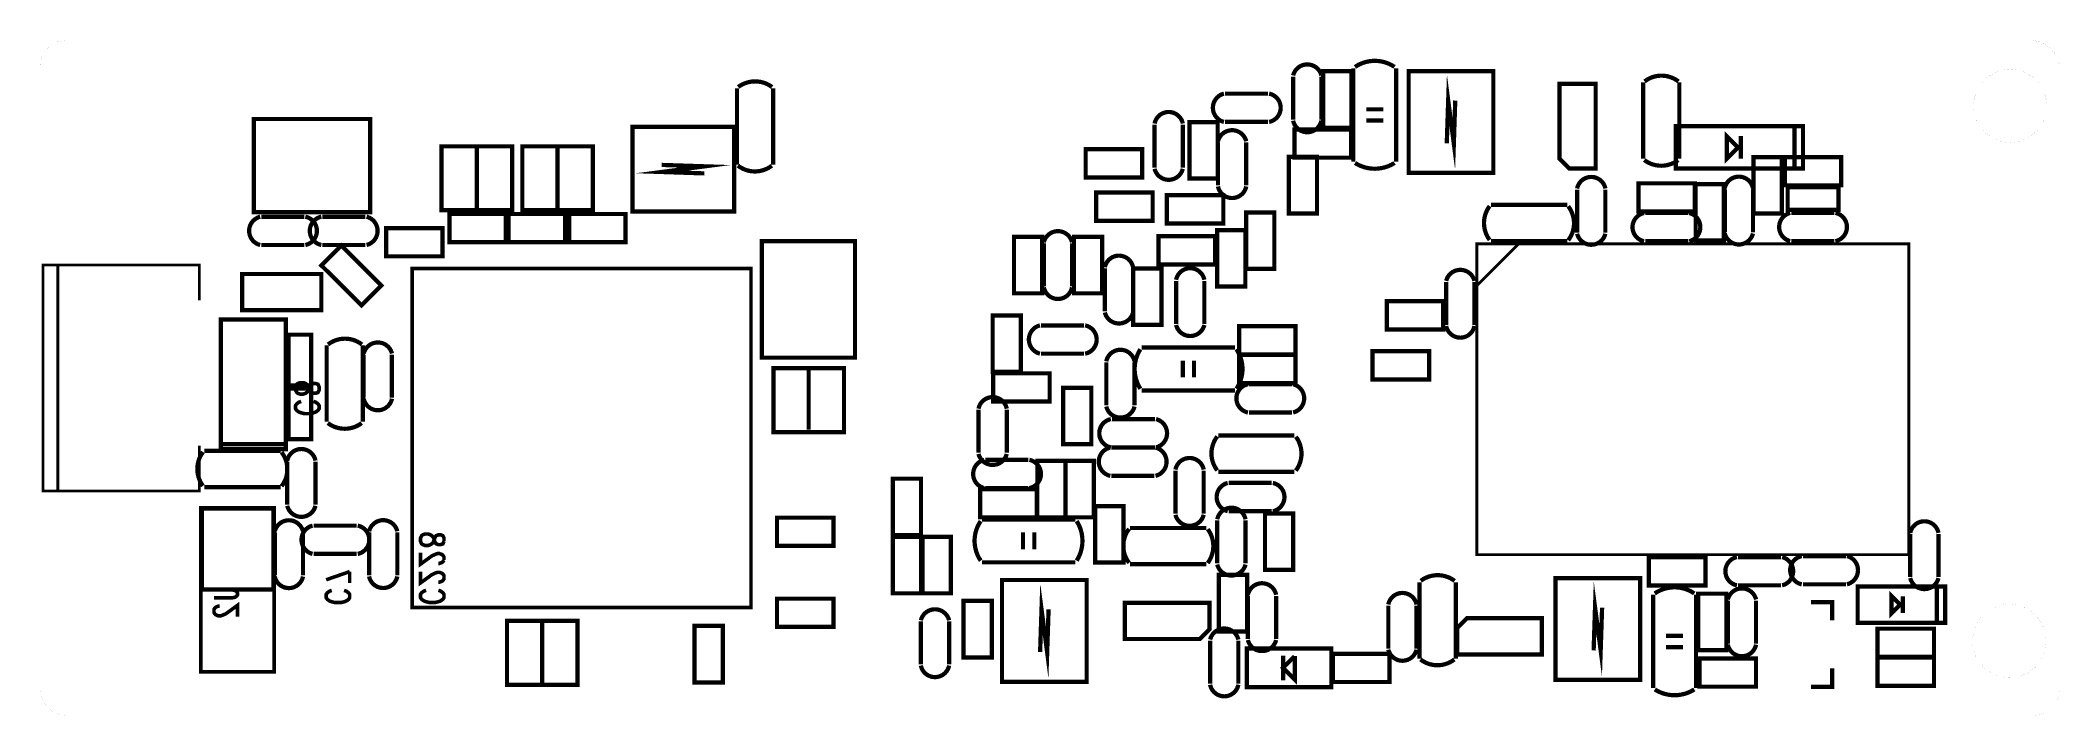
# Model space of a CAD drawing. Extents: x 3.94 to 6.75, y 3.94 to 4.88.
import ezdxf

# ---------------------------------------------------------------- set-up
doc = ezdxf.new("R2010")
doc.units = 0
doc.header["$MEASUREMENT"] = 0
doc.layers.add('L6-SILK_PHO', color=7, linetype='CONTINUOUS')

msp = doc.modelspace()

# ---------------------------------------------------------------- linework, layer by layer
at = {"layer": 'L6-SILK_PHO'}
for points, const_width in [([(3.97241, 4.87795, 0.4045754), (3.93701, 4.84248)], 0.00004), ([(6.75197, 4.84251, 0.3336009), (6.71488, 4.87795)], 0.00004), ([(5.72282, 4.82912, 0.7803916), (5.68346, 4.82916)], 0.00591), ([(5.82478, 4.84101, 0.3090453), (5.76964, 4.84096)], 0.00591), ([(4.95702, 4.81298, 0.3331647), (4.9098, 4.81302)], 0.00591), ([(6.2206, 4.82075, 0.3419085), (6.17335, 4.82079)], 0.00591), ([(5.58697, 4.80377, 0.7804398), (5.58693, 4.7644)], 0.00591), ([(5.64995, 4.7644, 0.8196782), (5.64995, 4.80377)], 0.00591), ([(5.52963, 4.76206, 0.820093), (5.49026, 4.76206)], 0.00591), ([(5.68345, 4.76614, 0.8196814), (5.72282, 4.76614)], 0.00591), ([(5.61803, 4.73742, 0.7805931), (5.57867, 4.73745)], 0.00591), ([(4.90944, 4.70342, 0.3419085), (4.95669, 4.70338)], 0.00591), ([(5.49026, 4.69908, 0.7806352), (5.52963, 4.69905)], 0.00591), ([(5.76974, 4.7071, 0.2909293), (5.82482, 4.70715)], 0.00591), ([(6.17301, 4.71119, 0.3331365), (6.22024, 4.71115)], 0.00591), ([(5.57866, 4.67444, 0.820093), (5.61803, 4.67444)], 0.00591), ([(6.11874, 4.67154, 0.8196814), (6.07937, 4.67154)], 0.00591), ([(6.32451, 4.67193, 0.820093), (6.28514, 4.67193)], 0.00591), ([(5.9574, 4.64709, 0.3331647), (5.95736, 4.59987)], 0.00591), ([(6.06696, 4.59951, 0.3418513), (6.067, 4.64675)], 0.00591), ([(4.24339, 4.63222, 0.7808245), (4.24335, 4.59285)], 0.00591), ([(4.30636, 4.59285, 0.8200898), (4.30636, 4.63222)], 0.00591), ([(4.32871, 4.63222, 0.8196814), (4.32871, 4.59285)], 0.00591), ([(4.39169, 4.59284, 0.7804398), (4.39173, 4.63221)], 0.00591), ([(6.17272, 4.6374, 0.820093), (6.17272, 4.59803)], 0.00591), ([(6.2357, 4.59803, 0.7806352), (6.23573, 4.6374)], 0.00591), ([(6.37638, 4.63758, 0.7804398), (6.37634, 4.59821)], 0.00591), ([(6.43936, 4.5982, 0.8196782), (6.43936, 4.63757)], 0.00591), ([(5.37523, 4.59673, 0.7804398), (5.33586, 4.59677)], 0.00591), ([(6.07937, 4.60856, 0.7807794), (6.11873, 4.60852)], 0.00591), ([(6.28514, 4.60895, 0.7806352), (6.32451, 4.60892)], 0.00591), ([(5.4603, 4.56185, 0.820093), (5.42093, 4.56185)], 0.00591), ([(5.55967, 4.54437, 0.820093), (5.5203, 4.54437)], 0.00591), ([(5.93618, 4.54282, 0.7803916), (5.89682, 4.54286)], 0.00591), ([(5.33585, 4.53375, 0.8196814), (5.37522, 4.53375)], 0.00591), ([(5.33043, 4.48076, 0.7805931), (5.3304, 4.4414)], 0.00591), ([(5.39341, 4.44139, 0.8200898), (5.39341, 4.48076)], 0.00591), ([(5.42093, 4.49887, 0.7806352), (5.4603, 4.49884)], 0.00591), ([(5.5203, 4.48139, 0.7806352), (5.55967, 4.48136)], 0.00591), ([(5.89681, 4.47984, 0.8196814), (5.93618, 4.47984)], 0.00591), ([(4.38523, 4.4542, 0.3419085), (4.33798, 4.45424)], 0.00591), ([(4.4271, 4.44163, 0.7805931), (4.38774, 4.44166)], 0.00591), ([(5.46234, 4.43068, 0.820093), (5.42297, 4.43068)], 0.00591), ([(5.47044, 4.44753, 0.2909864), (5.47049, 4.39245)], 0.00591), ([(5.60435, 4.39249, 0.3090453), (5.6043, 4.44763)], 0.00591), ([(5.62047, 4.39881, 0.8196814), (5.62047, 4.35944)], 0.00591), ([(5.68345, 4.35943, 0.7804398), (5.68349, 4.3988)], 0.00591), ([(4.38773, 4.37865, 0.820093), (4.4271, 4.37865)], 0.00591), ([(5.28421, 4.36471, 0.820093), (5.24484, 4.36471)], 0.00591), ([(5.42296, 4.3677, 0.7806352), (5.46233, 4.36767)], 0.00591), ([(4.33765, 4.34464, 0.3330794), (4.38487, 4.3446)], 0.00591), ([(5.42934, 4.35016, 0.8196814), (5.42934, 4.31079)], 0.00591), ([(5.49232, 4.31078, 0.7804398), (5.49236, 4.35015)], 0.00591), ([(4.16367, 4.30433, 0.3330794), (4.16363, 4.25711)], 0.00591), ([(4.27323, 4.25675, 0.3419085), (4.27327, 4.304)], 0.00591), ([(4.3205, 4.29236, 0.820093), (4.28113, 4.29236)], 0.00591), ([(5.42864, 4.3105, 0.820093), (5.42864, 4.27113)], 0.00591), ([(5.49161, 4.27113, 0.7807794), (5.49165, 4.31049)], 0.00591), ([(5.57766, 4.32598, 0.3419085), (5.57762, 4.27873)], 0.00591), ([(5.68722, 4.2784, 0.3330794), (5.68726, 4.32562)], 0.00591), ([(5.25276, 4.2934, 0.7808245), (5.25272, 4.25403)], 0.00591), ([(5.24484, 4.30173, 0.7806352), (5.28421, 4.3017)], 0.00591), ([(5.31573, 4.25403, 0.8200898), (5.31573, 4.2934)], 0.00591), ([(5.55875, 4.27986, 0.8196814), (5.51938, 4.27986)], 0.00591), ([(5.5922, 4.26122, 0.7805931), (5.59217, 4.22186)], 0.00591), ([(5.65518, 4.22185, 0.8200898), (5.65518, 4.26122)], 0.00591), ([(4.28113, 4.22938, 0.7805931), (4.32049, 4.22935)], 0.00591), ([(5.61703, 4.21054, 0.8196814), (5.57766, 4.21054)], 0.00591), ([(4.3031, 4.19382, 0.7806352), (4.26373, 4.19385)], 0.00591), ([(4.3164, 4.20171, 0.7806352), (4.31637, 4.16234)], 0.00591), ([(4.37938, 4.16234, 0.8200898), (4.37938, 4.20171)], 0.00591), ([(4.4346, 4.19394, 0.7806352), (4.39523, 4.19397)], 0.00591), ([(5.24783, 4.20804, 0.3090916), (5.24788, 4.15289)], 0.00591), ([(5.38174, 4.15299, 0.2910309), (5.38169, 4.20808)], 0.00591), ([(5.45477, 4.19717, 0.3418513), (5.45473, 4.14993)], 0.00591), ([(5.51938, 4.21688, 0.7808245), (5.55875, 4.21684)], 0.00591), ([(5.56433, 4.14959, 0.3331647), (5.56437, 4.19681)], 0.00591), ([(6.5831, 4.19165, 0.820093), (6.54373, 4.19165)], 0.00591), ([(5.57766, 4.14756, 0.7804398), (5.61703, 4.14752)], 0.00591), ([(6.30217, 4.15787, 0.820093), (6.30217, 4.1185)], 0.00591), ([(6.36515, 4.1185, 0.7806352), (6.36518, 4.15787)], 0.00591), ([(6.39253, 4.15933, 0.8196814), (6.39253, 4.11996)], 0.00591), ([(6.45551, 4.11996, 0.7804398), (6.45555, 4.15933)], 0.00591), ([(4.26373, 4.13084, 0.820093), (4.3031, 4.13084)], 0.00591), ([(4.39522, 4.13096, 0.820093), (4.43459, 4.13096)], 0.00591), ([(5.65974, 4.10531, 0.820093), (5.62037, 4.10531)], 0.00591), ([(5.8555, 4.0918, 0.8196814), (5.81613, 4.0918)], 0.00591), ([(5.90855, 4.1248, 0.3331788), (5.86132, 4.12485)], 0.00591), ([(6.2427, 4.10728, 0.3091232), (6.18755, 4.10724)], 0.00591), ([(6.32878, 4.09886, 0.7806352), (6.28941, 4.09889)], 0.00591), ([(6.54372, 4.12867, 0.7806352), (6.58309, 4.12864)], 0.00591), ([(5.20382, 4.06975, 0.7804398), (5.16445, 4.06979)], 0.00591), ([(5.6071, 4.04298, 0.7805931), (5.56774, 4.04301)], 0.00591), ([(5.62036, 4.04234, 0.7808245), (5.65973, 4.0423)], 0.00591), ([(5.81613, 4.02882, 0.7803916), (5.85549, 4.02878)], 0.00591), ([(6.28941, 4.03588, 0.820093), (6.32878, 4.03588)], 0.00591), ([(5.16445, 4.00677, 0.8196814), (5.20382, 4.00677)], 0.00591), ([(5.86096, 4.01525, 0.3419085), (5.90821, 4.01521)], 0.00591), ([(3.93701, 3.97245, 0.3878136), (3.97245, 3.93701)], 0.00004), ([(5.56773, 3.98, 0.820093), (5.6071, 3.98)], 0.00591), ([(6.18765, 3.97338, 0.2910309), (6.24274, 3.97343)], 0.00591), ([(6.71655, 3.93701, 0.3838488), (6.75197, 3.97243)], 0.00004)]:
    msp.add_lwpolyline(points, format="xyb", dxfattribs=dict(at, const_width=const_width))
for points, const_width in [([(6.71488, 4.87795), (3.97244, 4.87795)], 0.00004), ([(3.93701, 4.84252), (3.93701, 3.97244)], 0.00004), ([(5.76732, 4.70911), (5.76732, 4.83903)], 0.00591), ([(5.82717, 4.70911), (5.82717, 4.83903)], 0.00591), ([(6.75197, 3.97244), (6.75197, 4.84252)], 0.00004), ([(4.90819, 4.70472), (4.90819, 4.81102)], 0.00591), ([(4.95858, 4.70472), (4.95858, 4.81102)], 0.00591), ([(5.68345, 4.82764), (5.68345, 4.76764)], 0.00591), ([(5.72282, 4.82764), (5.72282, 4.76764)], 0.00591), ([(5.72517, 4.83504), (5.72517, 4.7563), (5.76454, 4.7563), (5.76454, 4.83504), (5.72517, 4.83504)], 0.00591), ([(5.9626, 4.83504), (5.84449, 4.83504), (5.84449, 4.69331), (5.9626, 4.69331), (5.9626, 4.83504)], 0.00591), ([(5.90945, 4.79417), (5.90748, 4.73417), (5.89961, 4.79417), (5.89764, 4.73465)], 0.00591), ([(6.10518, 4.69948), (6.10518, 4.81759), (6.05479, 4.81759), (6.05479, 4.71325), (6.06857, 4.69948), (6.10518, 4.69948)], 0.00591), ([(6.17146, 4.81945), (6.17146, 4.71315)], 0.00591), ([(6.22185, 4.81945), (6.22185, 4.71315)], 0.00591), ([(5.58845, 4.80377), (5.64845, 4.80377)], 0.00591), ([(4.23458, 4.76841), (4.23458, 4.63856), (4.39673, 4.63856), (4.39673, 4.76841), (4.23458, 4.76841)], 0.00591), ([(4.76235, 4.75759), (4.76235, 4.63948), (4.90408, 4.63948), (4.90408, 4.75759), (4.76235, 4.75759)], 0.00591), ([(5.49026, 4.70056), (5.49026, 4.76056)], 0.00591), ([(5.52963, 4.70056), (5.52963, 4.76056)], 0.00591), ([(5.57818, 4.68538), (5.57818, 4.76412), (5.53881, 4.76412), (5.53881, 4.68538), (5.57818, 4.68538)], 0.00591), ([(5.58845, 4.7644), (5.64845, 4.7644)], 0.00591), ([(5.80906, 4.78194), (5.78543, 4.78194)], 0.00591), ([(5.80906, 4.76619), (5.78543, 4.76619)], 0.00591), ([(6.21706, 4.75833), (6.21706, 4.69928), (6.38241, 4.69928), (6.38241, 4.75833), (6.21706, 4.75833)], 0.00591), ([(6.38241, 4.75833), (6.39423, 4.75833), (6.39423, 4.69928), (6.38241, 4.69928)], 0.00591), ([(4.5947, 4.73034), (4.49627, 4.73034), (4.49627, 4.64136), (4.5947, 4.64136), (4.5947, 4.73034)], 0.00591), ([(4.54549, 4.72916), (4.54549, 4.64451)], 0.00591), ([(4.70726, 4.73034), (4.60883, 4.73034), (4.60883, 4.64136), (4.70726, 4.64136), (4.70726, 4.73034)], 0.00591), ([(4.65804, 4.72916), (4.65804, 4.64451)], 0.00591), ([(5.39416, 4.68694), (5.4729, 4.68694), (5.4729, 4.72631), (5.39416, 4.72631), (5.39416, 4.68694)], 0.00591), ([(5.57866, 4.73593), (5.57866, 4.67593)], 0.00591), ([(5.61803, 4.73593), (5.61803, 4.67593)], 0.00591), ([(5.68538, 4.71457), (5.76412, 4.71457), (5.76412, 4.75394), (5.68538, 4.75394), (5.68538, 4.71457)], 0.00591), ([(6.28793, 4.74455), (6.28793, 4.71306), (6.30367, 4.72881), (6.28793, 4.74455)], 0.00591), ([(6.30761, 4.74455), (6.30761, 4.71306)], 0.00591), ([(4.80322, 4.70444), (4.86322, 4.70247), (4.80322, 4.69459), (4.86274, 4.69262)], 0.00591), ([(5.67728, 4.71562), (5.67728, 4.63688), (5.71665, 4.63688), (5.71665, 4.71562), (5.67728, 4.71562)], 0.00591), ([(6.32535, 4.71533), (6.32535, 4.63659), (6.36472, 4.63659), (6.36472, 4.71533), (6.32535, 4.71533)], 0.00591), ([(6.36887, 4.67596), (6.44761, 4.67596), (6.44761, 4.71533), (6.36887, 4.71533), (6.36887, 4.67596)], 0.00591), ([(6.07937, 4.61004), (6.07937, 4.67004)], 0.00591), ([(6.11874, 4.61004), (6.11874, 4.67004)], 0.00591), ([(6.2436, 4.67881), (6.16486, 4.67881), (6.16486, 4.63944), (6.2436, 4.63944), (6.2436, 4.67881)], 0.00591), ([(6.24463, 4.6777), (6.24463, 4.59896), (6.284, 4.59896), (6.284, 4.6777), (6.24463, 4.6777)], 0.00591), ([(6.28514, 4.61043), (6.28514, 4.67043)], 0.00591), ([(6.32451, 4.61043), (6.32451, 4.67043)], 0.00591), ([(6.37281, 4.64178), (6.44367, 4.64178), (6.44367, 4.67328), (6.37281, 4.67328), (6.37281, 4.64178)], 0.00591), ([(5.40887, 4.62655), (5.48761, 4.62655), (5.48761, 4.66592), (5.40887, 4.66592), (5.40887, 4.62655)], 0.00591), ([(5.58613, 4.66213), (5.50739, 4.66213), (5.50739, 4.62276), (5.58613, 4.62276), (5.58613, 4.66213)], 0.00591), ([(6.06566, 4.64865), (5.95936, 4.64865)], 0.00591), ([(4.24487, 4.63222), (4.30487, 4.63222)], 0.00591), ([(4.39021, 4.63222), (4.33021, 4.63222)], 0.00591), ([(4.41896, 4.57706), (4.4977, 4.57706), (4.4977, 4.61643), (4.41896, 4.61643), (4.41896, 4.57706)], 0.00591), ([(4.58602, 4.63604), (4.50728, 4.63604), (4.50728, 4.59667), (4.58602, 4.59667), (4.58602, 4.63604)], 0.00591), ([(4.66837, 4.63604), (4.58963, 4.63604), (4.58963, 4.59667), (4.66837, 4.59667), (4.66837, 4.63604)], 0.00591), ([(4.75285, 4.63604), (4.67411, 4.63604), (4.67411, 4.59667), (4.75285, 4.59667), (4.75285, 4.63604)], 0.00591), ([(5.6572, 4.55948), (5.6572, 4.63822), (5.61783, 4.63822), (5.61783, 4.55948), (5.6572, 4.55948)], 0.00591), ([(6.23421, 4.6374), (6.17421, 4.6374)], 0.00591), ([(6.37786, 4.63757), (6.43786, 4.63757)], 0.00591), ([(4.24487, 4.59285), (4.30487, 4.59285)], 0.00591), ([(4.32878, 4.56437), (4.3845, 4.50872), (4.41232, 4.53658), (4.35661, 4.59222), (4.32878, 4.56437)], 0.00591), ([(4.39021, 4.59285), (4.33021, 4.59285)], 0.00591), ([(5.07267, 4.59803), (4.94282, 4.59803), (4.94282, 4.43588), (5.07267, 4.43588), (5.07267, 4.59803)], 0.00591), ([(5.3337, 4.5255), (5.3337, 4.60424), (5.29433, 4.60424), (5.29433, 4.5255), (5.3337, 4.5255)], 0.00591), ([(5.33585, 4.59525), (5.33585, 4.53525)], 0.00591), ([(5.37522, 4.59525), (5.37522, 4.53525)], 0.00591), ([(5.37801, 4.60424), (5.37801, 4.5255), (5.41738, 4.5255), (5.41738, 4.60424), (5.37801, 4.60424)], 0.00591), ([(5.57454, 4.60501), (5.4958, 4.60501), (5.4958, 4.56564), (5.57454, 4.56564), (5.57454, 4.60501)], 0.00591), ([(5.61678, 4.53486), (5.61678, 4.6136), (5.57741, 4.6136), (5.57741, 4.53486), (5.61678, 4.53486)], 0.00591), ([(5.9977, 4.59432), (5.93942, 4.53604)], 0.00394), ([(5.93945, 4.59437), (6.54181, 4.59437), (6.54181, 4.1613), (5.93945, 4.1613), (5.93945, 4.59437)], 0.00394), ([(6.06566, 4.59825), (5.95936, 4.59825)], 0.00591), ([(6.23421, 4.59803), (6.17421, 4.59803)], 0.00591), ([(6.37786, 4.5982), (6.43786, 4.5982)], 0.00591), ([(4.15865, 4.51584), (4.15865, 4.56496), (3.94055, 4.56496), (3.94055, 4.25), (4.15865, 4.25), (4.15865, 4.31304)], 0.00394), ([(3.96133, 4.24978), (3.96133, 4.56479)], 0.00394), ([(4.4552, 4.08747), (4.4552, 4.55991), (4.92764, 4.55991), (4.92764, 4.08747), (4.4552, 4.08747)], 0.005), ([(5.42093, 4.50035), (5.42093, 4.56035)], 0.00591), ([(5.4603, 4.50035), (5.4603, 4.56035)], 0.00591), ([(5.46055, 4.56024), (5.46055, 4.4815), (5.49992, 4.4815), (5.49992, 4.56024), (5.46055, 4.56024)], 0.00591), ([(4.21837, 4.50203), (4.32861, 4.50203), (4.32861, 4.55243), (4.21837, 4.55243), (4.21837, 4.50203)], 0.00591), ([(5.5203, 4.48287), (5.5203, 4.54287)], 0.00591), ([(5.55967, 4.48287), (5.55967, 4.54287)], 0.00591), ([(5.89681, 4.54134), (5.89681, 4.48134)], 0.00591), ([(5.93618, 4.54134), (5.93618, 4.48134)], 0.00591), ([(5.81402, 4.47503), (5.89276, 4.47503), (5.89276, 4.5144), (5.81402, 4.5144), (5.81402, 4.47503)], 0.00591), ([(4.27923, 4.30814), (4.27923, 4.48885), (4.18867, 4.48885), (4.18867, 4.30814), (4.27923, 4.30814)], 0.00591), ([(5.30396, 4.41591), (5.30396, 4.49465), (5.26459, 4.49465), (5.26459, 4.41591), (5.30396, 4.41591)], 0.00591), ([(5.33192, 4.48076), (5.39192, 4.48076)], 0.00591), ([(5.68689, 4.47987), (5.60815, 4.47987), (5.60815, 4.4405), (5.68689, 4.4405), (5.68689, 4.47987)], 0.00591), ([(4.28291, 4.46791), (4.28291, 4.39705), (4.31441, 4.39705), (4.31441, 4.46791), (4.28291, 4.46791)], 0.00591), ([(4.33609, 4.4529), (4.33609, 4.3466)], 0.00591), ([(4.38648, 4.4529), (4.38648, 4.3466)], 0.00591), ([(5.47244, 4.44995), (5.60236, 4.44995)], 0.00591), ([(5.87295, 4.44487), (5.79421, 4.44487), (5.79421, 4.4055), (5.87295, 4.4055), (5.87295, 4.44487)], 0.00591), ([(4.38773, 4.44014), (4.38773, 4.38014)], 0.00591), ([(4.4271, 4.44014), (4.4271, 4.38014)], 0.00591), ([(5.0573, 4.42109), (4.95887, 4.42109), (4.95887, 4.33211), (5.0573, 4.33211), (5.0573, 4.42109)], 0.00591), ([(5.00808, 4.41991), (5.00808, 4.33526)], 0.00591), ([(5.33192, 4.44139), (5.39192, 4.44139)], 0.00591), ([(5.42297, 4.36919), (5.42297, 4.42919)], 0.00591), ([(5.46234, 4.36919), (5.46234, 4.42919)], 0.00591), ([(5.52953, 4.40822), (5.52953, 4.43184)], 0.00591), ([(5.54528, 4.40822), (5.54528, 4.43184)], 0.00591), ([(5.68689, 4.43955), (5.60815, 4.43955), (5.60815, 4.40018), (5.68689, 4.40018), (5.68689, 4.43955)], 0.00591), ([(4.31441, 4.32213), (4.31441, 4.393), (4.28292, 4.393), (4.28292, 4.32213), (4.31441, 4.32213)], 0.00591), ([(4.32553, 4.39075), (4.32397, 4.38734), (4.32085, 4.38621), (4.31772, 4.38621), (4.3146, 4.38734), (4.31303, 4.38961), (4.31147, 4.39416), (4.30991, 4.39757), (4.30678, 4.39984), (4.30366, 4.40098), (4.29897, 4.40098), (4.29585, 4.39984), (4.29428, 4.39871), (4.29272, 4.3953), (4.29272, 4.39075), (4.29428, 4.38734), (4.29585, 4.38621), (4.29897, 4.38507), (4.30366, 4.38507), (4.30678, 4.38621), (4.30991, 4.38848), (4.31147, 4.39189), (4.31303, 4.39643), (4.3146, 4.39871), (4.31772, 4.39984), (4.32085, 4.39984), (4.32397, 4.39871), (4.32553, 4.3953), (4.32553, 4.39075)], 0.005), ([(5.34399, 4.41399), (5.26525, 4.41399), (5.26525, 4.37462), (5.34399, 4.37462), (5.34399, 4.41399)], 0.00591), ([(5.40207, 4.31517), (5.40207, 4.39391), (5.3627, 4.39391), (5.3627, 4.31517), (5.40207, 4.31517)], 0.00591), ([(5.47244, 4.39011), (5.60236, 4.39011)], 0.00591), ([(5.68197, 4.39881), (5.62197, 4.39881)], 0.00591), ([(4.31772, 4.37484), (4.32085, 4.37371), (4.32397, 4.37143), (4.32553, 4.36916), (4.32553, 4.36461), (4.32397, 4.36234), (4.32085, 4.36007), (4.31772, 4.35893), (4.31303, 4.3578), (4.30522, 4.3578), (4.30053, 4.35893), (4.29741, 4.36007), (4.29428, 4.36234), (4.29272, 4.36461), (4.29272, 4.36916), (4.29428, 4.37143), (4.29741, 4.37371), (4.30053, 4.37484)], 0.005), ([(5.24484, 4.30322), (5.24484, 4.36322)], 0.00591), ([(5.28421, 4.30322), (5.28421, 4.36322)], 0.00591), ([(5.49084, 4.35016), (5.43084, 4.35016)], 0.00591), ([(5.68197, 4.35944), (5.62197, 4.35944)], 0.00591), ([(4.27193, 4.30589), (4.16563, 4.30589)], 0.00591), ([(4.27923, 4.31521), (4.18867, 4.31521)], 0.00591), ([(5.49013, 4.3105), (5.43013, 4.3105)], 0.00591), ([(5.49084, 4.31079), (5.43084, 4.31079)], 0.00591), ([(5.57896, 4.32723), (5.68526, 4.32723)], 0.00591), ([(4.28113, 4.23087), (4.28113, 4.29087)], 0.00591), ([(4.3205, 4.23087), (4.3205, 4.29087)], 0.00591), ([(5.25424, 4.2934), (5.31424, 4.2934)], 0.00591), ([(5.36614, 4.21334), (5.36614, 4.29208), (5.32677, 4.29208), (5.32677, 4.21334), (5.36614, 4.21334)], 0.00591), ([(5.36614, 4.29208), (5.36614, 4.21334), (5.40551, 4.21334), (5.40551, 4.29208), (5.36614, 4.29208)], 0.00591), ([(5.51938, 4.21836), (5.51938, 4.27836)], 0.00591), ([(5.55875, 4.21836), (5.55875, 4.27836)], 0.00591), ([(5.57896, 4.27684), (5.68526, 4.27684)], 0.00591), ([(4.27193, 4.2555), (4.16563, 4.2555)], 0.00591), ([(5.12524, 4.26714), (5.12524, 4.1884), (5.16461, 4.1884), (5.16461, 4.26714), (5.12524, 4.26714)], 0.00591), ([(5.24724, 4.21333), (5.32598, 4.21333), (5.32598, 4.2527), (5.24724, 4.2527), (5.24724, 4.21333)], 0.00591), ([(5.25424, 4.25403), (5.31424, 4.25403)], 0.00591), ([(5.49013, 4.27113), (5.43013, 4.27113)], 0.00591), ([(5.59369, 4.26122), (5.65369, 4.26122)], 0.00591), ([(4.16071, 4.2265), (4.16071, 3.99815), (4.26307, 3.99815), (4.26307, 4.2265), (4.16071, 4.2265)], 0.005), ([(4.16189, 4.2258), (4.16189, 4.11262), (4.26189, 4.11262), (4.26189, 4.2258), (4.16189, 4.2258)], 0.006), ([(5.40755, 4.22902), (5.40755, 4.15028), (5.44692, 4.15028), (5.44692, 4.22902), (5.40755, 4.22902)], 0.00591), ([(5.59369, 4.22185), (5.65369, 4.22185)], 0.00591), ([(4.26373, 4.19234), (4.26373, 4.13234)], 0.00591), ([(4.3031, 4.19234), (4.3031, 4.13234)], 0.00591), ([(4.31789, 4.20171), (4.37789, 4.20171)], 0.00591), ([(4.39522, 4.19245), (4.39522, 4.13245)], 0.00591), ([(4.43459, 4.19245), (4.43459, 4.13245)], 0.00591), ([(4.96391, 4.17346), (5.04265, 4.17346), (5.04265, 4.21283), (4.96391, 4.21283), (4.96391, 4.17346)], 0.00591), ([(5.37974, 4.21042), (5.24982, 4.21042)], 0.00591), ([(5.3069, 4.19231), (5.3069, 4.16869)], 0.00591), ([(5.32265, 4.19231), (5.32265, 4.16869)], 0.00591), ([(5.45608, 4.19843), (5.56238, 4.19843)], 0.00591), ([(5.57766, 4.14904), (5.57766, 4.20904)], 0.00591), ([(5.61703, 4.14904), (5.61703, 4.20904)], 0.00591), ([(5.64425, 4.21879), (5.64425, 4.14005), (5.68362, 4.14005), (5.68362, 4.21879), (5.64425, 4.21879)], 0.00591), ([(4.48718, 4.17866), (4.48562, 4.18321), (4.48406, 4.18662), (4.48093, 4.18889), (4.47781, 4.19003), (4.47312, 4.19003), (4.46999, 4.18889), (4.46843, 4.18776), (4.46687, 4.18435), (4.46687, 4.1798), (4.46843, 4.17639), (4.46999, 4.17526), (4.47312, 4.17412), (4.47781, 4.17412), (4.48093, 4.17526), (4.48406, 4.17753), (4.48562, 4.18094), (4.48718, 4.18548), (4.48874, 4.18776), (4.49187, 4.18889), (4.49499, 4.18889), (4.49812, 4.18776), (4.49968, 4.18435), (4.49968, 4.1798)], 0.005), ([(4.49968, 4.15366), (4.49968, 4.15821), (4.49812, 4.16048), (4.49656, 4.16162), (4.49343, 4.16276), (4.49031, 4.16276), (4.48718, 4.16162), (4.48249, 4.15935), (4.46687, 4.14798), (4.46687, 4.16389)], 0.005), ([(4.49968, 4.1798), (4.49812, 4.17639), (4.49499, 4.17526), (4.49187, 4.17526), (4.48874, 4.17639), (4.48718, 4.17866)], 0.005), ([(5.12524, 4.18608), (5.12524, 4.10734), (5.16461, 4.10734), (5.16461, 4.18608), (5.12524, 4.18608)], 0.00591), ([(5.16694, 4.18608), (5.16694, 4.10734), (5.20631, 4.10734), (5.20631, 4.18608), (5.16694, 4.18608)], 0.00591), ([(6.54373, 4.13016), (6.54373, 4.19016)], 0.00591), ([(6.5831, 4.13016), (6.5831, 4.19016)], 0.00591), ([(4.31789, 4.16234), (4.37789, 4.16234)], 0.00591), ([(4.36818, 4.13764), (4.33537, 4.12627)], 0.005), ([(4.36818, 4.12173), (4.36818, 4.13764)], 0.005), ([(4.49187, 4.12298), (4.49343, 4.12298), (4.49656, 4.12412), (4.49812, 4.12526), (4.49968, 4.12753), (4.49968, 4.13207), (4.49812, 4.13435), (4.49656, 4.13548), (4.49343, 4.13662), (4.49031, 4.13662), (4.48718, 4.13548), (4.48249, 4.13321), (4.46687, 4.12185), (4.46687, 4.13776)], 0.005), ([(4.49187, 4.14912), (4.49343, 4.14912), (4.49656, 4.15026), (4.49812, 4.15139), (4.49968, 4.15366)], 0.005), ([(5.37974, 4.15058), (5.24982, 4.15058)], 0.00591), ([(5.45608, 4.14803), (5.56238, 4.14803)], 0.00591), ([(6.2582, 4.15756), (6.17946, 4.15756), (6.17946, 4.11819), (6.2582, 4.11819), (6.2582, 4.15756)], 0.00591), ([(6.36366, 4.15787), (6.30366, 4.15787)], 0.00591), ([(6.45403, 4.15933), (6.39403, 4.15933)], 0.00591), ([(4.17908, 4.10096), (4.20408, 4.10096), (4.20876, 4.1021), (4.21033, 4.10323), (4.21189, 4.1055), (4.21189, 4.10778), (4.21033, 4.11005), (4.20876, 4.11119), (4.20408, 4.11232), (4.20095, 4.11232)], 0.005), ([(4.36037, 4.1115), (4.3635, 4.11037), (4.36662, 4.10809), (4.36818, 4.10582), (4.36818, 4.10127), (4.36662, 4.099), (4.3635, 4.09673), (4.36037, 4.09559), (4.35568, 4.09446), (4.34787, 4.09446), (4.34318, 4.09559), (4.34006, 4.09673), (4.33693, 4.099), (4.33537, 4.10127), (4.33537, 4.10582), (4.33693, 4.10809), (4.34006, 4.11037), (4.34318, 4.1115)], 0.005), ([(4.49187, 4.11162), (4.49499, 4.11048), (4.49812, 4.10821), (4.49968, 4.10594), (4.49968, 4.10139), (4.49812, 4.09912), (4.49499, 4.09685), (4.49187, 4.09571), (4.48718, 4.09457), (4.47937, 4.09457), (4.47468, 4.09571), (4.47156, 4.09685), (4.46843, 4.09912), (4.46687, 4.10139), (4.46687, 4.10594), (4.46843, 4.10821), (4.47156, 4.11048), (4.47468, 4.11162)], 0.005), ([(5.39567, 4.12592), (5.27756, 4.12592), (5.27756, 3.98419), (5.39567, 3.98419), (5.39567, 4.12592)], 0.00591), ([(5.34252, 4.08505), (5.34055, 4.02505), (5.33268, 4.08505), (5.33071, 4.02552)], 0.00591), ([(5.61925, 4.05433), (5.61925, 4.13307), (5.57988, 4.13307), (5.57988, 4.05433), (5.61925, 4.05433)], 0.00591), ([(5.85971, 4.01655), (5.85971, 4.12285)], 0.00591), ([(5.9101, 4.01655), (5.9101, 4.12285)], 0.00591), ([(6.04921, 3.98689), (6.16732, 3.98689), (6.16732, 4.12862), (6.04921, 4.12862), (6.04921, 3.98689)], 0.00591), ([(6.10236, 4.02776), (6.10433, 4.08776), (6.1122, 4.02776), (6.11417, 4.08728)], 0.00591), ([(6.36366, 4.1185), (6.30366, 4.1185)], 0.00591), ([(6.45403, 4.11996), (6.39403, 4.11996)], 0.00591), ([(6.47049, 4.0664), (6.58072, 4.0664), (6.58072, 4.1168), (6.47049, 4.1168), (6.47049, 4.0664)], 0.00591), ([(6.51773, 4.07979), (6.51773, 4.10341), (6.52954, 4.0916), (6.51773, 4.07979)], 0.00591), ([(6.58072, 4.0664), (6.59253, 4.0664), (6.59253, 4.1168), (6.58072, 4.1168)], 0.00591), ([(4.18689, 4.0896), (4.18533, 4.0896), (4.1822, 4.08846), (4.18064, 4.08732), (4.17908, 4.08505), (4.17908, 4.0805), (4.18064, 4.07823), (4.1822, 4.0771), (4.18533, 4.07596), (4.18845, 4.07596), (4.19158, 4.0771), (4.19626, 4.07937), (4.21189, 4.09073), (4.21189, 4.07482)], 0.005), ([(4.96391, 4.06059), (5.04265, 4.06059), (5.04265, 4.09996), (4.96391, 4.09996), (4.96391, 4.06059)], 0.00591), ([(5.22388, 4.09685), (5.22388, 4.01811), (5.26325, 4.01811), (5.26325, 4.09685), (5.22388, 4.09685)], 0.00591), ([(5.56693, 4.09409), (5.44882, 4.09409), (5.44882, 4.0437), (5.55315, 4.0437), (5.56693, 4.05748), (5.56693, 4.09409)], 0.00591), ([(5.62037, 4.04382), (5.62037, 4.10382)], 0.00591), ([(5.65974, 4.04382), (5.65974, 4.10382)], 0.00591), ([(5.81613, 4.0303), (5.81613, 4.0903)], 0.00591), ([(5.8555, 4.0303), (5.8555, 4.0903)], 0.00591), ([(6.18524, 3.97538), (6.18524, 4.1053)], 0.00591), ([(6.24508, 3.97538), (6.24508, 4.1053)], 0.00591), ([(6.24801, 4.10689), (6.24801, 4.02815), (6.28738, 4.02815), (6.28738, 4.10689), (6.24801, 4.10689)], 0.00591), ([(6.28941, 4.09738), (6.28941, 4.03738)], 0.00591), ([(6.32878, 4.09738), (6.32878, 4.03738)], 0.00591), ([(6.43487, 4.06962), (6.43487, 4.09521), (6.40542, 4.09521)], 0.00591), ([(6.53348, 4.07979), (6.53348, 4.10341)], 0.00591), ([(4.58744, 3.98001), (4.68587, 3.98001), (4.68587, 4.06899), (4.58744, 4.06899), (4.58744, 3.98001)], 0.00591), ([(4.63665, 3.98119), (4.63665, 4.06584)], 0.00591), ([(4.84904, 4.06194), (4.84904, 3.9832), (4.88841, 3.9832), (4.88841, 4.06194), (4.84904, 4.06194)], 0.00591), ([(5.16445, 4.06827), (5.16445, 4.00827)], 0.00591), ([(5.20382, 4.06827), (5.20382, 4.00827)], 0.00591), ([(5.91207, 4.02228), (6.03018, 4.02228), (6.03018, 4.07268), (5.92585, 4.07268), (5.91207, 4.0589), (5.91207, 4.02228)], 0.00591), ([(6.49808, 4.01874), (6.57682, 4.01874), (6.57682, 4.05811), (6.49808, 4.05811), (6.49808, 4.01874)], 0.00591), ([(5.56773, 4.0415), (5.56773, 3.9815)], 0.00591), ([(5.6071, 4.0415), (5.6071, 3.9815)], 0.00591), ([(5.73674, 3.97673), (5.61898, 3.97673), (5.61898, 4.03054), (5.73674, 4.03054), (5.73674, 3.97673)], 0.00591), ([(5.81772, 4.02319), (5.73898, 4.02319), (5.73898, 3.98382), (5.81772, 3.98382), (5.81772, 4.02319)], 0.00591), ([(6.22697, 4.04822), (6.20335, 4.04822)], 0.00591), ([(6.22697, 4.03247), (6.20335, 4.03247)], 0.00591), ([(5.68572, 4.01991), (5.68572, 3.98704), (5.66922, 4.00354), (5.68542, 4.01974)], 0.00591), ([(5.66959, 4.02033), (5.66959, 3.98608)], 0.00591), ([(6.32878, 4.01665), (6.25004, 4.01665), (6.25004, 3.97728), (6.32878, 3.97728), (6.32878, 4.01665)], 0.00591), ([(6.43487, 4.00269), (6.43487, 3.9771), (6.40542, 3.9771)], 0.00591), ([(6.57682, 4.01777), (6.49808, 4.01777), (6.49808, 3.9784), (6.57682, 3.9784), (6.57682, 4.01777)], 0.00591), ([(3.97244, 3.93701), (6.71654, 3.93701)], 0.00004)]:
    msp.add_lwpolyline(points, dxfattribs=dict(at, const_width=const_width))
at = {"layer": 'L6-SILK_PHO', "const_width": 0.00004}
for points in [[(6.63211, 4.78662, 1), (6.73399, 4.78662, 1)], [(6.63061, 4.04084, 1), (6.73307, 4.04084, 1)]]:
    msp.add_lwpolyline(points, format="xyb", close=True, dxfattribs=at)

doc.saveas('drawing.dxf')
